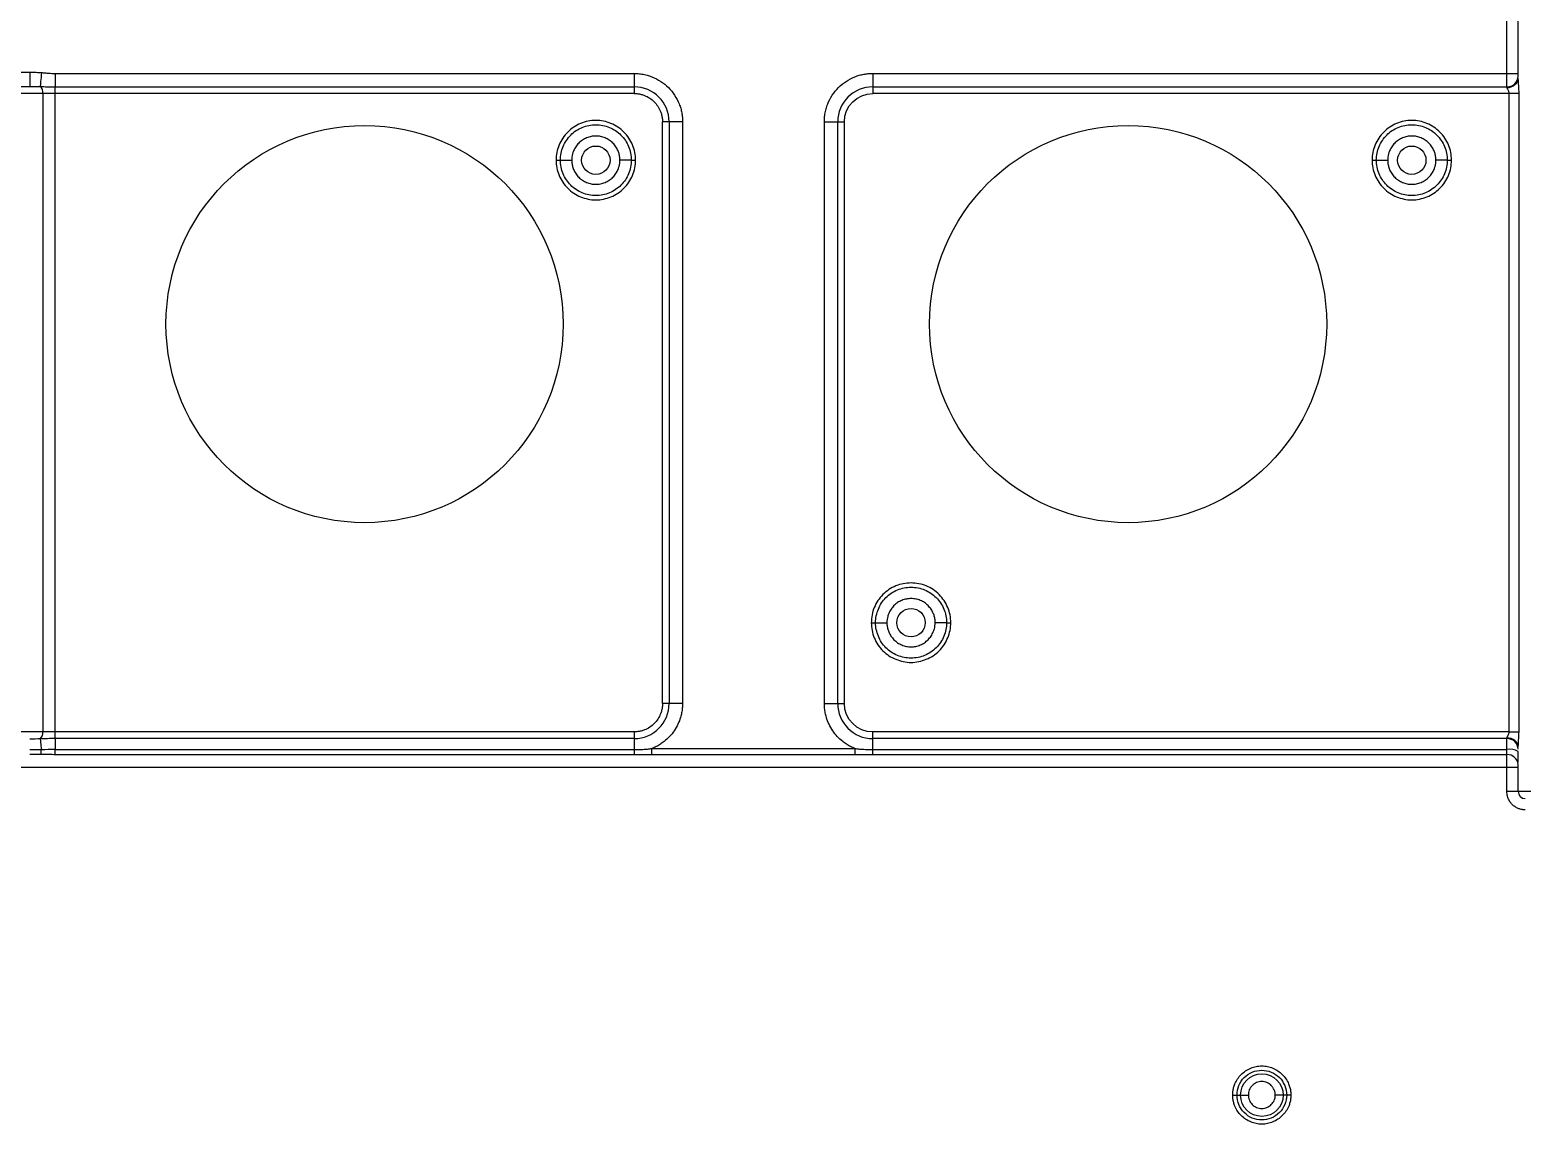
# Model space of a CAD drawing. Header units: millimetres. Extents: x -1 to 1576, y 30 to 633.
# Drawn here: x 686.3 to 791.5, y 104.5 to 181.6 of the extents above; entities that cross this region are included whole.
import ezdxf

# ---------------------------------------------------------------- set-up
doc = ezdxf.new("R2010")
doc.units = ezdxf.units.MM

msp = doc.modelspace()

# ---------------------------------------------------------------- linework, layer by layer
at = {"color": 7, "linetype": 'Continuous', "lineweight": 25}
for p, q in [((790.38, 177.53), (790.38, 185.71)), ((791.18, 178.34), (791.18, 184.91)), ((679.64, 178.61), (686.26, 178.61)), ((688.05, 178.53), (728.86, 178.53)), ((728.86, 178.53), (728.86, 177.11)), ((745.68, 178.53), (791.18, 178.53)), ((745.68, 178.53), (745.68, 177.11)), ((728.86, 177.11), (637.04, 177.11)), ((679.64, 177.61), (686.26, 177.61)), ((687.18, 177.11), (687.18, 132.11)), ((688.05, 177.58), (728.86, 177.58)), ((688.05, 131.64), (688.05, 177.58)), ((745.68, 177.58), (790.38, 177.58)), ((790.53, 177.11), (745.68, 177.11)), ((790.53, 177.11), (790.53, 132.11)), ((791.24, 132.11), (791.24, 177.11)), ((732.28, 175.11), (730.86, 175.11)), ((730.86, 134.11), (730.86, 175.11)), ((731.33, 175.11), (731.33, 134.11)), ((732.28, 175.11), (732.28, 134.11)), ((742.27, 134.11), (742.27, 175.11)), ((742.27, 175.11), (743.68, 175.11)), ((743.21, 134.11), (743.21, 175.11)), ((743.68, 134.11), (743.68, 175.11)), ((732.28, 134.11), (730.86, 134.11)), ((742.27, 134.11), (743.68, 134.11)), ((728.86, 132.11), (637.04, 132.11)), ((686.31, 131.61), (686.26, 131.61)), ((728.86, 131.64), (688.05, 131.64)), ((728.86, 132.11), (728.86, 130.87)), ((745.68, 130.87), (745.68, 132.11)), ((790.53, 132.11), (745.68, 132.11)), ((790.38, 131.64), (745.68, 131.64)), ((790.38, 127.91), (790.38, 131.69)), ((688.05, 130.87), (728.86, 130.87)), ((728.86, 130.5), (688.05, 130.5)), ((730.12, 130.94), (744.42, 130.94)), ((744.42, 130.5), (730.12, 130.5)), ((745.68, 130.87), (790.38, 130.87)), ((790.38, 130.5), (745.68, 130.5)), ((791.18, 131.02), (791.2, 131.27)), ((791.18, 129.61), (33.91, 129.61)), ((791.18, 127.91), (791.18, 129.79)), ((819.65, 127.91), (790.38, 127.91))]:
    msp.add_line(p, q, dxfattribs=at)
for centre in [(709.86, 160.86), (763.68, 160.86)]:
    msp.add_circle(centre, 14, dxfattribs=at)
at = {"color": 141}
for centre, radius in [((726.16, 172.41), 1), ((783.68, 172.41), 1), ((748.38, 139.81), 1), ((773.11, 106.51), 1.5)]:
    msp.add_circle(centre, radius, dxfattribs=at)
at = {"color": 7, "linetype": 'Continuous', "lineweight": 25}
for centre, radius, start, end in [((790.4, 178.36), 0.778, 268.3635, 358.2642), ((686.62, 177.19), 0.562, 352.1767, 47.5651), ((728.86, 175.11), 2.47, 0, 90), ((745.68, 175.11), 2.47, 90, 180), ((728.86, 134.11), 2.47, 270, 360), ((745.68, 134.11), 2.47, 180, 270), ((686.62, 132.04), 0.562, 312.435, 7.8232), ((790.4, 130.86), 0.778, 1.7358, 91.6365), ((790.58, 129.58), 1.31, 62.3786, 98.5566), ((790.42, 129.75), 0.76, 3.4615, 93.0865), ((791.68, 127.91), 0.5, 180, 270)]:
    msp.add_arc(centre, radius, start, end, dxfattribs=at)
for points, knots in [([(686.26, 178.61), (686.41, 178.61), (686.69, 178.61), (686.96, 178.59), (687.08, 178.59)], [0, 0, 0, 0, 0.5562128, 1, 1, 1, 1]), ([(686.26, 178.61), (686.26, 178.48), (686.26, 178.35), (686.26, 178.11), (686.26, 178), (686.26, 177.81), (686.26, 177.74), (686.26, 177.64), (686.26, 177.61), (686.26, 177.61)], [0, 0, 0, 0, 0.25, 0.25, 0.5, 0.5, 0.75, 0.75, 1, 1, 1, 1]), ([(687.08, 178.59), (687.06, 178.35), (687.04, 178.12), (687.01, 177.77), (687, 177.64), (687, 177.6)], [0, 0, 0, 0, 0.5, 0.5, 1, 1, 1, 1]), ([(687.08, 178.59), (687.16, 178.58), (687.33, 178.57), (687.58, 178.54), (687.82, 178.53), (687.97, 178.53), (688.05, 178.53)], [0, 0, 0, 0, 0.26275, 0.514851, 0.767475, 1, 1, 1, 1]), ([(688.05, 178.53), (688.05, 178.32), (688.05, 178.12), (688.05, 177.78), (688.05, 177.65), (688.05, 177.58)], [0, 0, 0, 0, 0.5, 0.5, 1, 1, 1, 1]), ([(728.86, 178.53), (728.92, 178.53), (729.05, 178.52), (729.23, 178.51), (729.41, 178.48), (729.59, 178.45), (729.77, 178.41), (729.94, 178.35), (730.28, 178.23), (730.75, 177.99), (731.29, 177.54), (731.74, 177), (732, 176.49), (732.15, 176.07), (732.22, 175.75), (732.27, 175.44), (732.27, 175.22), (732.28, 175.11)], [0, 0, 0, 0, 0.034552, 0.068858, 0.103016, 0.137128, 0.171294, 0.205615, 0.240191, 0.37006, 0.500029, 0.629897, 0.759866, 0.820152, 0.879909, 0.939678, 1, 1, 1, 1]), ([(742.27, 175.11), (742.27, 175.17), (742.27, 175.3), (742.28, 175.48), (742.31, 175.66), (742.34, 175.84), (742.39, 176.02), (742.44, 176.2), (742.56, 176.53), (742.81, 177), (743.25, 177.54), (743.79, 177.99), (744.3, 178.25), (744.73, 178.4), (745.04, 178.47), (745.36, 178.52), (745.57, 178.52), (745.68, 178.53)], [0, 0, 0, 0, 0.034552, 0.068858, 0.103016, 0.137128, 0.171294, 0.205615, 0.240191, 0.37006, 0.500029, 0.629897, 0.759866, 0.820152, 0.879909, 0.939678, 1, 1, 1, 1]), ([(790.38, 177.53), (790.59, 177.53), (790.8, 177.61), (791.1, 177.86), (791.18, 178.03), (791.18, 178.21)], [0, 0, 0, 0, 0.5, 0.5, 1, 1, 1, 1]), ([(791.24, 177.11), (791.24, 177.31), (791.23, 177.5), (791.21, 177.78), (791.2, 177.87), (791.19, 178.05), (791.18, 178.13), (791.18, 178.21)], [0, 0, 0, 0, 0.5, 0.5, 0.75, 0.75, 1, 1, 1, 1]), ([(728.86, 177.11), (728.9, 177.11), (728.99, 177.11), (729.11, 177.1), (729.24, 177.08), (729.36, 177.05), (729.48, 177.02), (729.69, 176.94), (729.97, 176.8), (730.28, 176.54), (730.54, 176.22), (730.71, 175.9), (730.8, 175.61), (730.85, 175.36), (730.86, 175.2), (730.86, 175.11)], [0, 0, 0, 0, 0.040276, 0.080243, 0.120058, 0.159883, 0.199877, 0.240199, 0.370043, 0.500057, 0.629901, 0.759916, 0.840121, 0.919721, 1, 1, 1, 1]), ([(790.38, 177.53), (790.38, 177.53), (790.38, 177.51), (790.39, 177.48), (790.41, 177.44), (790.44, 177.4), (790.47, 177.34), (790.5, 177.26), (790.52, 177.18), (790.53, 177.14), (790.53, 177.11)], [0, 0, 0, 0, 0.085814, 0.181021, 0.287036, 0.36055, 0.547775, 0.722979, 0.872828, 1, 1, 1, 1]), ([(791.24, 177.11), (791.17, 177.11), (791.07, 177.11), (790.82, 177.11), (790.67, 177.11), (790.53, 177.11)], [0, 0, 0, 0, 0.5, 0.5, 1, 1, 1, 1]), ([(728.96, 172.41), (728.96, 172.78), (728.89, 173.15), (728.61, 173.82), (728.4, 174.13), (727.88, 174.65), (727.57, 174.86), (726.89, 175.14), (726.53, 175.21), (725.79, 175.21), (725.43, 175.14), (724.75, 174.86), (724.44, 174.65), (723.92, 174.13), (723.71, 173.82), (723.43, 173.15), (723.36, 172.78), (723.36, 172.41)], [0, 0, 0, 0, 0.125, 0.125, 0.25, 0.25, 0.375, 0.375, 0.5, 0.5, 0.625, 0.625, 0.75, 0.75, 0.875, 0.875, 1, 1, 1, 1]), ([(723.66, 172.41), (723.66, 172.74), (723.73, 173.07), (723.98, 173.67), (724.16, 173.95), (724.62, 174.41), (724.9, 174.6), (725.51, 174.85), (725.83, 174.91), (726.49, 174.91), (726.82, 174.85), (727.42, 174.6), (727.7, 174.41), (728.16, 173.95), (728.35, 173.67), (728.6, 173.07), (728.66, 172.74), (728.66, 172.41)], [0, 0, 0, 0, 0.125, 0.125, 0.25, 0.25, 0.375, 0.375, 0.5, 0.5, 0.625, 0.625, 0.75, 0.75, 0.875, 0.875, 1, 1, 1, 1]), ([(786.48, 172.41), (786.48, 172.78), (786.41, 173.15), (786.13, 173.82), (785.92, 174.13), (785.4, 174.65), (785.09, 174.86), (784.41, 175.14), (784.05, 175.21), (783.31, 175.21), (782.95, 175.14), (782.27, 174.86), (781.96, 174.65), (781.44, 174.13), (781.23, 173.82), (780.95, 173.15), (780.88, 172.78), (780.88, 172.41)], [0, 0, 0, 0, 0.125, 0.125, 0.25, 0.25, 0.375, 0.375, 0.5, 0.5, 0.625, 0.625, 0.75, 0.75, 0.875, 0.875, 1, 1, 1, 1]), ([(781.18, 172.41), (781.18, 172.74), (781.25, 173.07), (781.5, 173.67), (781.68, 173.95), (782.14, 174.41), (782.42, 174.6), (783.03, 174.85), (783.35, 174.91), (784.01, 174.91), (784.34, 174.85), (784.94, 174.6), (785.22, 174.41), (785.68, 173.95), (785.87, 173.67), (786.12, 173.07), (786.18, 172.74), (786.18, 172.41)], [0, 0, 0, 0, 0.125, 0.125, 0.25, 0.25, 0.375, 0.375, 0.5, 0.5, 0.625, 0.625, 0.75, 0.75, 0.875, 0.875, 1, 1, 1, 1]), ([(727.86, 172.41), (727.86, 172.46), (727.86, 172.55), (727.84, 172.68), (727.82, 172.81), (727.78, 172.94), (727.71, 173.13), (727.58, 173.36), (727.37, 173.62), (727.11, 173.84), (726.82, 173.99), (726.5, 174.09), (726.16, 174.12), (725.83, 174.09), (725.51, 173.99), (725.21, 173.84), (724.95, 173.62), (724.74, 173.36), (724.6, 173.1), (724.51, 172.85), (724.47, 172.64), (724.46, 172.49), (724.46, 172.41)], [0, 0, 0, 0, 0.025179, 0.05013, 0.075011, 0.099978, 0.125186, 0.187587, 0.250092, 0.312501, 0.37501, 0.437474, 0.50004, 0.562505, 0.625066, 0.687464, 0.749971, 0.812374, 0.874873, 0.916678, 0.958145, 1, 1, 1, 1]), ([(785.38, 172.41), (785.38, 172.46), (785.38, 172.55), (785.36, 172.68), (785.34, 172.81), (785.3, 172.94), (785.23, 173.13), (785.1, 173.36), (784.89, 173.62), (784.63, 173.84), (784.34, 173.99), (784.02, 174.09), (783.68, 174.12), (783.35, 174.09), (783.03, 173.99), (782.73, 173.84), (782.47, 173.62), (782.26, 173.36), (782.12, 173.1), (782.03, 172.85), (781.99, 172.64), (781.98, 172.49), (781.98, 172.41)], [0, 0, 0, 0, 0.025179, 0.05013, 0.075011, 0.099978, 0.125186, 0.187587, 0.250092, 0.312501, 0.375011, 0.437474, 0.50004, 0.562505, 0.625066, 0.687464, 0.749971, 0.812374, 0.874873, 0.916678, 0.958145, 1, 1, 1, 1]), ([(723.36, 172.41), (723.44, 172.41), (723.52, 172.41), (723.63, 172.41), (723.66, 172.41), (723.66, 172.41)], [0, 0, 0, 0, 0.5, 0.5, 1, 1, 1, 1]), ([(723.36, 172.41), (723.36, 172.05), (723.43, 171.68), (723.71, 171), (723.92, 170.69), (724.44, 170.17), (724.75, 169.97), (725.43, 169.69), (725.79, 169.61), (726.53, 169.61), (726.89, 169.69), (727.57, 169.97), (727.88, 170.17), (728.4, 170.69), (728.61, 171), (728.89, 171.68), (728.96, 172.05), (728.96, 172.41)], [0, 0, 0, 0, 0.125, 0.125, 0.25, 0.25, 0.375, 0.375, 0.5, 0.5, 0.625, 0.625, 0.75, 0.75, 0.875, 0.875, 1, 1, 1, 1]), ([(728.66, 172.41), (728.66, 172.09), (728.6, 171.76), (728.35, 171.15), (728.16, 170.88), (727.7, 170.41), (727.42, 170.23), (726.82, 169.98), (726.49, 169.91), (725.83, 169.91), (725.51, 169.98), (724.9, 170.23), (724.62, 170.41), (724.16, 170.88), (723.98, 171.15), (723.73, 171.76), (723.66, 172.09), (723.66, 172.41)], [0, 0, 0, 0, 0.125, 0.125, 0.25, 0.25, 0.375, 0.375, 0.5, 0.5, 0.625, 0.625, 0.75, 0.75, 0.875, 0.875, 1, 1, 1, 1]), ([(723.66, 172.41), (723.66, 172.41), (723.75, 172.41), (724.04, 172.41), (724.25, 172.41), (724.46, 172.41)], [0, 0, 0, 0, 0.5, 0.5, 1, 1, 1, 1]), ([(724.46, 172.41), (724.46, 172.37), (724.46, 172.28), (724.48, 172.15), (724.51, 172.02), (724.54, 171.89), (724.61, 171.7), (724.74, 171.46), (724.95, 171.2), (725.21, 170.99), (725.51, 170.83), (725.83, 170.73), (726.16, 170.7), (726.49, 170.73), (726.82, 170.83), (727.11, 170.99), (727.37, 171.2), (727.58, 171.46), (727.72, 171.73), (727.81, 171.97), (727.85, 172.19), (727.86, 172.34), (727.86, 172.41)], [0, 0, 0, 0, 0.025108, 0.050018, 0.074887, 0.09987, 0.125122, 0.187514, 0.250079, 0.312484, 0.374988, 0.437452, 0.500017, 0.562482, 0.625047, 0.687453, 0.749962, 0.812367, 0.874868, 0.916676, 0.958145, 1, 1, 1, 1]), ([(728.66, 172.41), (728.66, 172.41), (728.57, 172.41), (728.28, 172.41), (728.07, 172.41), (727.86, 172.41)], [0, 0, 0, 0, 0.5, 0.5, 1, 1, 1, 1]), ([(728.66, 172.41), (728.66, 172.41), (728.69, 172.41), (728.8, 172.41), (728.88, 172.41), (728.96, 172.41)], [0, 0, 0, 0, 0.5, 0.5, 1, 1, 1, 1]), ([(780.88, 172.41), (780.96, 172.41), (781.04, 172.41), (781.15, 172.41), (781.18, 172.41), (781.18, 172.41)], [0, 0, 0, 0, 0.5, 0.5, 1, 1, 1, 1]), ([(780.88, 172.41), (780.88, 172.05), (780.95, 171.68), (781.23, 171), (781.44, 170.69), (781.96, 170.17), (782.27, 169.97), (782.95, 169.69), (783.31, 169.61), (784.05, 169.61), (784.41, 169.69), (785.09, 169.97), (785.4, 170.17), (785.92, 170.69), (786.13, 171), (786.41, 171.68), (786.48, 172.05), (786.48, 172.41)], [0, 0, 0, 0, 0.125, 0.125, 0.25, 0.25, 0.375, 0.375, 0.5, 0.5, 0.625, 0.625, 0.75, 0.75, 0.875, 0.875, 1, 1, 1, 1]), ([(786.18, 172.41), (786.18, 172.09), (786.12, 171.76), (785.87, 171.15), (785.68, 170.88), (785.22, 170.41), (784.94, 170.23), (784.34, 169.98), (784.01, 169.91), (783.35, 169.91), (783.03, 169.98), (782.42, 170.23), (782.14, 170.41), (781.68, 170.88), (781.5, 171.15), (781.25, 171.76), (781.18, 172.09), (781.18, 172.41)], [0, 0, 0, 0, 0.125, 0.125, 0.25, 0.25, 0.375, 0.375, 0.5, 0.5, 0.625, 0.625, 0.75, 0.75, 0.875, 0.875, 1, 1, 1, 1]), ([(781.18, 172.41), (781.18, 172.41), (781.27, 172.41), (781.56, 172.41), (781.77, 172.41), (781.98, 172.41)], [0, 0, 0, 0, 0.5, 0.5, 1, 1, 1, 1]), ([(781.98, 172.41), (781.98, 172.37), (781.98, 172.28), (782, 172.15), (782.03, 172.02), (782.06, 171.89), (782.13, 171.7), (782.26, 171.46), (782.47, 171.2), (782.73, 170.99), (783.03, 170.83), (783.35, 170.73), (783.68, 170.7), (784.01, 170.73), (784.34, 170.83), (784.63, 170.99), (784.89, 171.2), (785.1, 171.46), (785.24, 171.73), (785.33, 171.97), (785.37, 172.19), (785.38, 172.34), (785.38, 172.41)], [0, 0, 0, 0, 0.025108, 0.050018, 0.074887, 0.09987, 0.125122, 0.187514, 0.250079, 0.312484, 0.374988, 0.437452, 0.500017, 0.562482, 0.625047, 0.687453, 0.749962, 0.812367, 0.874868, 0.916676, 0.958145, 1, 1, 1, 1]), ([(786.18, 172.41), (786.18, 172.41), (786.09, 172.41), (785.8, 172.41), (785.59, 172.41), (785.38, 172.41)], [0, 0, 0, 0, 0.5, 0.5, 1, 1, 1, 1]), ([(786.18, 172.41), (786.18, 172.41), (786.09, 172.41), (785.8, 172.41), (785.59, 172.41), (785.38, 172.41)], [0, 0, 0, 0, 0.5, 0.5, 1, 1, 1, 1]), ([(786.18, 172.41), (786.18, 172.41), (786.21, 172.41), (786.32, 172.41), (786.4, 172.41), (786.48, 172.41)], [0, 0, 0, 0, 0.5, 0.5, 1, 1, 1, 1]), ([(751.18, 139.81), (751.18, 140.18), (751.11, 140.55), (750.83, 141.22), (750.62, 141.53), (750.1, 142.05), (749.79, 142.26), (749.11, 142.54), (748.75, 142.61), (748.01, 142.61), (747.65, 142.54), (746.97, 142.26), (746.66, 142.05), (746.14, 141.53), (745.93, 141.22), (745.65, 140.55), (745.58, 140.18), (745.58, 139.81)], [0, 0, 0, 0, 0.125, 0.125, 0.25, 0.25, 0.375, 0.375, 0.5, 0.5, 0.625, 0.625, 0.75, 0.75, 0.875, 0.875, 1, 1, 1, 1]), ([(745.88, 139.81), (745.88, 140.14), (745.95, 140.47), (746.2, 141.07), (746.38, 141.35), (746.84, 141.81), (747.12, 142), (747.73, 142.25), (748.05, 142.31), (748.71, 142.31), (749.04, 142.25), (749.64, 142), (749.92, 141.81), (750.38, 141.35), (750.57, 141.07), (750.82, 140.47), (750.88, 140.14), (750.88, 139.81)], [0, 0, 0, 0, 0.125, 0.125, 0.25, 0.25, 0.375, 0.375, 0.5, 0.5, 0.625, 0.625, 0.75, 0.75, 0.875, 0.875, 1, 1, 1, 1]), ([(750.08, 139.81), (750.08, 139.86), (750.08, 139.95), (750.06, 140.08), (750.04, 140.21), (750, 140.34), (749.93, 140.53), (749.8, 140.76), (749.59, 141.02), (749.33, 141.24), (749.04, 141.39), (748.72, 141.49), (748.38, 141.52), (748.05, 141.49), (747.73, 141.39), (747.43, 141.24), (747.17, 141.02), (746.96, 140.76), (746.82, 140.5), (746.73, 140.25), (746.69, 140.04), (746.68, 139.89), (746.68, 139.81)], [0, 0, 0, 0, 0.025179, 0.05013, 0.075011, 0.099978, 0.125186, 0.187587, 0.250092, 0.312501, 0.375011, 0.437474, 0.50004, 0.562505, 0.625066, 0.687464, 0.749971, 0.812374, 0.874873, 0.916678, 0.958145, 1, 1, 1, 1]), ([(745.58, 139.81), (745.66, 139.81), (745.74, 139.81), (745.85, 139.81), (745.88, 139.81), (745.88, 139.81)], [0, 0, 0, 0, 0.5, 0.5, 1, 1, 1, 1]), ([(745.58, 139.81), (745.58, 139.45), (745.65, 139.08), (745.93, 138.4), (746.14, 138.09), (746.66, 137.57), (746.97, 137.37), (747.65, 137.09), (748.01, 137.01), (748.75, 137.01), (749.11, 137.09), (749.79, 137.37), (750.1, 137.57), (750.62, 138.09), (750.83, 138.4), (751.11, 139.08), (751.18, 139.45), (751.18, 139.81)], [0, 0, 0, 0, 0.125, 0.125, 0.25, 0.25, 0.375, 0.375, 0.5, 0.5, 0.625, 0.625, 0.75, 0.75, 0.875, 0.875, 1, 1, 1, 1]), ([(750.88, 139.81), (750.88, 139.49), (750.82, 139.16), (750.57, 138.55), (750.38, 138.28), (749.92, 137.81), (749.64, 137.63), (749.04, 137.38), (748.71, 137.31), (748.05, 137.31), (747.73, 137.38), (747.12, 137.63), (746.84, 137.81), (746.38, 138.28), (746.2, 138.55), (745.95, 139.16), (745.88, 139.49), (745.88, 139.81)], [0, 0, 0, 0, 0.125, 0.125, 0.25, 0.25, 0.375, 0.375, 0.5, 0.5, 0.625, 0.625, 0.75, 0.75, 0.875, 0.875, 1, 1, 1, 1]), ([(745.88, 139.81), (745.88, 139.81), (745.97, 139.81), (746.26, 139.81), (746.47, 139.81), (746.68, 139.81)], [0, 0, 0, 0, 0.5, 0.5, 1, 1, 1, 1]), ([(746.68, 139.81), (746.68, 139.77), (746.68, 139.68), (746.7, 139.55), (746.73, 139.42), (746.76, 139.29), (746.83, 139.1), (746.96, 138.86), (747.17, 138.6), (747.43, 138.39), (747.73, 138.23), (748.05, 138.13), (748.38, 138.1), (748.71, 138.13), (749.04, 138.23), (749.33, 138.39), (749.59, 138.6), (749.8, 138.86), (749.94, 139.13), (750.03, 139.37), (750.07, 139.59), (750.08, 139.74), (750.08, 139.81)], [0, 0, 0, 0, 0.025108, 0.050018, 0.074887, 0.09987, 0.125122, 0.187514, 0.250079, 0.312484, 0.374988, 0.437452, 0.500017, 0.562482, 0.625047, 0.687453, 0.749962, 0.812367, 0.874868, 0.916676, 0.958145, 1, 1, 1, 1]), ([(750.88, 139.81), (750.88, 139.81), (750.79, 139.81), (750.5, 139.81), (750.29, 139.81), (750.08, 139.81)], [0, 0, 0, 0, 0.5, 0.5, 1, 1, 1, 1]), ([(750.88, 139.81), (750.88, 139.81), (750.79, 139.81), (750.5, 139.81), (750.29, 139.81), (750.08, 139.81)], [0, 0, 0, 0, 0.5, 0.5, 1, 1, 1, 1]), ([(750.88, 139.81), (750.88, 139.81), (750.91, 139.81), (751.02, 139.81), (751.1, 139.81), (751.18, 139.81)], [0, 0, 0, 0, 0.5, 0.5, 1, 1, 1, 1]), ([(730.86, 134.11), (730.86, 134.07), (730.86, 133.99), (730.85, 133.86), (730.83, 133.74), (730.8, 133.62), (730.76, 133.5), (730.69, 133.29), (730.55, 133.01), (730.28, 132.69), (729.97, 132.43), (729.65, 132.26), (729.36, 132.17), (729.11, 132.12), (728.95, 132.12), (728.86, 132.11)], [0, 0, 0, 0, 0.040276, 0.080243, 0.120058, 0.159883, 0.199877, 0.240199, 0.370043, 0.500057, 0.629901, 0.759916, 0.840121, 0.919721, 1, 1, 1, 1]), ([(732.28, 134.11), (732.27, 134.06), (732.27, 133.95), (732.26, 133.78), (732.24, 133.62), (732.21, 133.45), (732.18, 133.29), (732.1, 133.02), (731.96, 132.64), (731.7, 132.19), (731.37, 131.78), (731.03, 131.47), (730.71, 131.24), (730.43, 131.07), (730.22, 130.98), (730.12, 130.94)], [0, 0, 0, 0, 0.040883, 0.08158, 0.122187, 0.162802, 0.203521, 0.244441, 0.372171, 0.500035, 0.627766, 0.75563, 0.837187, 0.918385, 1, 1, 1, 1]), ([(744.42, 130.94), (744.37, 130.96), (744.27, 131), (744.12, 131.08), (743.97, 131.15), (743.83, 131.24), (743.69, 131.33), (743.47, 131.51), (743.17, 131.78), (742.85, 132.19), (742.59, 132.64), (742.42, 133.07), (742.33, 133.45), (742.28, 133.78), (742.27, 134), (742.27, 134.11)], [0, 0, 0, 0, 0.040883, 0.08158, 0.122187, 0.162802, 0.203521, 0.244441, 0.372171, 0.500035, 0.627766, 0.75563, 0.837187, 0.918385, 1, 1, 1, 1]), ([(687, 131.62), (687, 131.59), (687.01, 131.5), (687.03, 131.22), (687.05, 131.04), (687.06, 130.85)], [0, 0, 0, 0, 0.5, 0.5, 1, 1, 1, 1]), ([(688.05, 131.64), (688.05, 131.58), (688.05, 131.48), (688.05, 131.21), (688.05, 131.04), (688.05, 130.87)], [0, 0, 0, 0, 0.5, 0.5, 1, 1, 1, 1]), ([(790.53, 132.11), (790.53, 132.1), (790.53, 132.06), (790.51, 132.01), (790.49, 131.95), (790.46, 131.88), (790.44, 131.83), (790.41, 131.78), (790.39, 131.73), (790.38, 131.7), (790.38, 131.69)], [0, 0, 0, 0, 0.093473, 0.199227, 0.318609, 0.452554, 0.639913, 0.713269, 0.868005, 1, 1, 1, 1]), ([(791.18, 131.02), (791.18, 131.2), (791.1, 131.37), (790.8, 131.62), (790.59, 131.69), (790.38, 131.69)], [0, 0, 0, 0, 0.5, 0.5, 1, 1, 1, 1]), ([(790.53, 132.11), (790.67, 132.11), (790.82, 132.11), (791.07, 132.11), (791.17, 132.11), (791.24, 132.11)], [0, 0, 0, 0, 0.5, 0.5, 1, 1, 1, 1]), ([(791.2, 131.27), (791.2, 131.36), (791.22, 131.63), (791.23, 131.92), (791.24, 132.11)], [0, 0, 0, 0, 0.3269584, 1, 1, 1, 1]), ([(687.05, 130.51), (686.93, 130.51), (686.67, 130.51), (686.41, 130.51), (686.26, 130.51)], [0, 0, 0, 0, 0.4522443, 1, 1, 1, 1]), ([(688.05, 130.5), (687.91, 130.51), (687.58, 130.51), (687.25, 130.51), (687.05, 130.51)], [0, 0, 0, 0, 0.420474, 1, 1, 1, 1]), ([(728.86, 130.87), (728.96, 130.87), (729.17, 130.87), (729.48, 130.88), (729.8, 130.9), (730.01, 130.93), (730.12, 130.94)], [0, 0, 0, 0, 0.245457, 0.492199, 0.742868, 1, 1, 1, 1]), ([(730.12, 130.5), (730.04, 130.5), (729.82, 130.5), (729.5, 130.5), (729.16, 130.5), (728.95, 130.5), (728.86, 130.5)], [0, 0, 0, 0, 0.200515, 0.50786, 0.778848, 1, 1, 1, 1]), ([(730.12, 130.5), (730.12, 130.54), (730.12, 130.6), (730.12, 130.76), (730.12, 130.85), (730.12, 130.94)], [0, 0, 0, 0, 0.5, 0.5, 1, 1, 1, 1]), ([(744.42, 130.94), (744.42, 130.85), (744.42, 130.76), (744.42, 130.6), (744.42, 130.54), (744.42, 130.5)], [0, 0, 0, 0, 0.5, 0.5, 1, 1, 1, 1]), ([(744.42, 130.94), (744.51, 130.93), (744.68, 130.91), (744.93, 130.89), (745.18, 130.88), (745.43, 130.87), (745.6, 130.87), (745.68, 130.87)], [0, 0, 0, 0, 0.206312, 0.408164, 0.606837, 0.80366, 1, 1, 1, 1]), ([(745.68, 130.5), (745.59, 130.5), (745.38, 130.5), (745.05, 130.5), (744.72, 130.5), (744.51, 130.5), (744.42, 130.5)], [0, 0, 0, 0, 0.221378, 0.492164, 0.7995, 1, 1, 1, 1]), ([(791.17, 131.15), (791.17, 131.16), (791.17, 131.19), (791.19, 131.24), (791.19, 131.27)], [0, 0, 0, 0, 0.467361, 1, 1, 1, 1]), ([(791.18, 129.97), (791.18, 130.04), (791.18, 130.18), (791.18, 130.44), (791.18, 130.63), (791.18, 130.73)], [0, 0, 0, 0, 0.3209591, 0.660331, 1, 1, 1, 1]), ([(791.68, 126.61), (791.65, 126.61), (791.58, 126.62), (791.48, 126.63), (791.38, 126.65), (791.28, 126.68), (791.14, 126.73), (790.95, 126.83), (790.76, 126.99), (790.59, 127.19), (790.49, 127.39), (790.42, 127.58), (790.39, 127.74), (790.38, 127.86), (790.38, 127.91)], [0, 0, 0, 0, 0.050241, 0.100109, 0.149915, 0.199975, 0.2506, 0.375316, 0.500054, 0.624533, 0.749509, 0.833401, 0.916411, 1, 1, 1, 1]), ([(771.06, 106.51), (771.06, 106.56), (771.06, 106.65), (771.07, 106.78), (771.09, 106.91), (771.12, 107.04), (771.16, 107.17), (771.24, 107.38), (771.39, 107.66), (771.65, 107.97), (771.96, 108.23), (772.32, 108.42), (772.7, 108.54), (773.11, 108.58), (773.51, 108.54), (773.9, 108.42), (774.25, 108.23), (774.56, 107.97), (774.82, 107.66), (774.99, 107.34), (775.09, 107.05), (775.15, 106.78), (775.15, 106.6), (775.16, 106.51)], [0, 0, 0, 0, 0.021002, 0.041827, 0.062566, 0.08331, 0.104148, 0.125172, 0.1876, 0.250115, 0.312545, 0.375058, 0.437506, 0.500042, 0.562494, 0.625028, 0.687451, 0.749962, 0.812389, 0.874897, 0.9167, 0.958158, 1, 1, 1, 1]), ([(771.36, 106.51), (771.36, 106.74), (771.4, 106.97), (771.58, 107.39), (771.71, 107.59), (772.03, 107.91), (772.22, 108.04), (772.65, 108.22), (772.88, 108.26), (773.34, 108.26), (773.56, 108.22), (773.99, 108.04), (774.18, 107.91), (774.51, 107.59), (774.63, 107.39), (774.81, 106.97), (774.86, 106.74), (774.86, 106.51)], [0, 0, 0, 0, 0.125, 0.125, 0.25, 0.25, 0.375, 0.375, 0.5, 0.5, 0.625, 0.625, 0.75, 0.75, 0.875, 0.875, 1, 1, 1, 1]), ([(774.06, 106.51), (774.06, 106.54), (774.05, 106.61), (774.04, 106.7), (774.02, 106.79), (773.97, 106.91), (773.9, 107.04), (773.78, 107.19), (773.64, 107.31), (773.42, 107.43), (773.11, 107.49), (772.79, 107.43), (772.57, 107.31), (772.43, 107.19), (772.31, 107.04), (772.22, 106.88), (772.17, 106.7), (772.16, 106.58), (772.16, 106.51)], [0, 0, 0, 0, 0.031457, 0.062629, 0.093823, 0.125343, 0.187791, 0.250424, 0.312875, 0.375501, 0.500073, 0.624645, 0.687092, 0.749724, 0.812175, 0.874803, 0.937354, 1, 1, 1, 1]), ([(775.16, 106.51), (775.16, 106.47), (775.15, 106.38), (775.14, 106.24), (775.12, 106.11), (775.09, 105.98), (775.05, 105.85), (774.97, 105.64), (774.82, 105.37), (774.56, 105.05), (774.25, 104.8), (773.9, 104.61), (773.51, 104.49), (773.11, 104.45), (772.7, 104.49), (772.32, 104.61), (771.96, 104.8), (771.65, 105.05), (771.39, 105.37), (771.22, 105.68), (771.12, 105.98), (771.07, 106.24), (771.06, 106.42), (771.06, 106.51)], [0, 0, 0, 0, 0.0210008, 0.0418256, 0.0625641, 0.0833072, 0.1041456, 0.1251689, 0.1875935, 0.2501063, 0.3125336, 0.3750435, 0.4374938, 0.5000317, 0.5624823, 0.6250165, 0.6874439, 0.7499595, 0.8123885, 0.874901, 0.916702, 0.9581593, 1, 1, 1, 1]), ([(771.06, 106.51), (771.13, 106.51), (771.21, 106.51), (771.32, 106.51), (771.36, 106.51), (771.36, 106.51)], [0, 0, 0, 0, 0.5, 0.5, 1, 1, 1, 1]), ([(771.06, 106.51), (771.13, 106.51), (771.21, 106.51), (771.32, 106.51), (771.36, 106.51), (771.36, 106.51)], [0, 0, 0, 0, 0.5, 0.5, 1, 1, 1, 1]), ([(771.36, 106.51), (771.36, 106.51), (771.44, 106.51), (771.74, 106.51), (771.95, 106.51), (772.16, 106.51)], [0, 0, 0, 0, 0.5, 0.5, 1, 1, 1, 1]), ([(774.86, 106.51), (774.86, 106.28), (774.81, 106.05), (774.63, 105.63), (774.51, 105.44), (774.18, 105.11), (773.99, 104.98), (773.56, 104.81), (773.34, 104.76), (772.88, 104.76), (772.65, 104.81), (772.22, 104.98), (772.03, 105.11), (771.71, 105.44), (771.58, 105.63), (771.4, 106.05), (771.36, 106.28), (771.36, 106.51)], [0, 0, 0, 0, 0.125, 0.125, 0.25, 0.25, 0.375, 0.375, 0.5, 0.5, 0.625, 0.625, 0.75, 0.75, 0.875, 0.875, 1, 1, 1, 1]), ([(772.16, 106.51), (772.16, 106.48), (772.16, 106.42), (772.17, 106.33), (772.2, 106.24), (772.24, 106.12), (772.31, 105.98), (772.43, 105.84), (772.57, 105.72), (772.79, 105.6), (773.11, 105.54), (773.42, 105.6), (773.64, 105.72), (773.78, 105.84), (773.9, 105.98), (773.99, 106.15), (774.05, 106.33), (774.05, 106.45), (774.06, 106.51)], [0, 0, 0, 0, 0.031456, 0.062628, 0.093821, 0.12534, 0.187786, 0.250416, 0.312865, 0.375492, 0.500072, 0.624649, 0.687097, 0.749729, 0.81218, 0.874806, 0.937356, 1, 1, 1, 1]), ([(774.86, 106.51), (774.86, 106.51), (774.77, 106.51), (774.47, 106.51), (774.27, 106.51), (774.06, 106.51)], [0, 0, 0, 0, 0.5, 0.5, 1, 1, 1, 1]), ([(775.16, 106.51), (775.08, 106.51), (775, 106.51), (774.89, 106.51), (774.86, 106.51), (774.86, 106.51)], [0, 0, 0, 0, 0.5, 0.5, 1, 1, 1, 1])]:
    msp.add_open_spline(points, degree=3, knots=knots, dxfattribs=at)
for points in [[(686.26, 177.61), (686.52, 177.61), (686.76, 177.61), (687, 177.6)], [(687, 177.6), (687.32, 177.59), (687.69, 177.58), (688.05, 177.58)], [(743.68, 175.11), (743.68, 176.22), (744.58, 177.11), (745.68, 177.11)], [(745.68, 132.11), (744.58, 132.11), (743.68, 133.01), (743.68, 134.11)], [(687, 131.62), (686.76, 131.61), (686.52, 131.61), (686.26, 131.61)], [(688.05, 131.64), (687.69, 131.64), (687.32, 131.63), (687, 131.62)], [(687.06, 130.85), (686.79, 130.85), (686.53, 130.84), (686.26, 130.84)], [(687.05, 130.51), (687.06, 130.58), (687.06, 130.71), (687.06, 130.85)], [(688.05, 130.87), (687.73, 130.87), (687.4, 130.86), (687.06, 130.85)], [(688.05, 130.5), (688.05, 130.58), (688.05, 130.71), (688.05, 130.87)], [(728.86, 130.87), (728.86, 130.71), (728.86, 130.58), (728.86, 130.5)], [(745.68, 130.5), (745.68, 130.58), (745.68, 130.71), (745.68, 130.87)]]:
    msp.add_open_spline(points, degree=3, dxfattribs=at)

doc.saveas('drawing.dxf')
